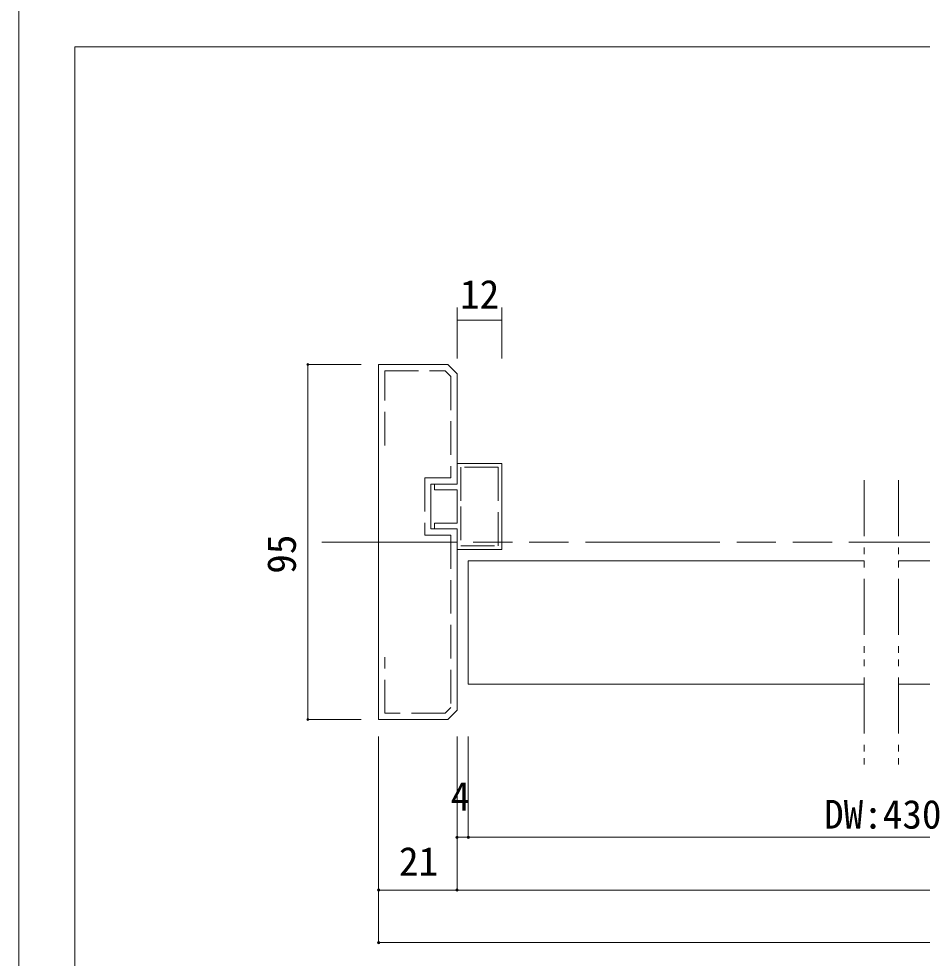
# Model space of a CAD drawing. Units: millimetres on the paper, enlarged 10 times, with parts at other scales. Extents: x -1985 to 2015, y -1370 to 1400.
# Drawn here: x -1985 to -1179, y -915 to -78 of the extents above; entities that cross this region are included whole.
import ezdxf
from ezdxf.enums import TextEntityAlignment as Align

# ---------------------------------------------------------------- set-up
doc = ezdxf.new("R2010")
doc.units = ezdxf.units.MM
doc.header["$LTSCALE"] = 10
doc.header["$PDMODE"] = 32
doc.header["$PDSIZE"] = 2
for name, pattern in [('CHAIN_DOUBLE_DASH', [23.5, 12, -1.5, 3.5, -1.5, 3.5, -1.5]), ('DASHED3', [4, 3, -1]), ('DOUBLE_CHAIN1', [8.8, 5, -1, 0.6, -0.6, 0.6, -1])]:
    doc.linetypes.add(name, pattern=pattern)
for name, color, linetype, lineweight in [('1-0_下線', 7, 'Continuous', 9), ('1-1_0', 7, 'Continuous', 18), ('2-0_18', 7, 'Continuous', 9)]:
    doc.layers.add(name, color=color, linetype=linetype, lineweight=lineweight)
doc.styles.add('ＭＳ ゴシック', font='')
doc.styles.get('ＭＳ ゴシック').set_extended_font_data('MS Gothic')

msp = doc.modelspace()

# ---------------------------------------------------------------- linework, layer by layer
at = {"layer": '1-0_下線'}
msp.add_lwpolyline([(395, -102.5), (-1935, -102.5), (395, -102.5)], dxfattribs=at)
msp.add_lwpolyline([(395, -102.5), (395, -1002.5), (-1935, -1002.5), (-1935, -102.5), (-1935, -1002.5), (395, -1002.5)], close=True, dxfattribs=at)
at = {"layer": '1-1_0', "lineweight": 9}
for p in [(395, -102.5), (395, -102.5), (-1935, -1002.5)]:
    msp.add_line(p, (-1935, -102.5), dxfattribs=at)
msp.add_lwpolyline([(-1985, -1370), (2015, -1370), (2015, 1400), (-1985, 1400)], close=True, dxfattribs=at)
at = {"layer": '2-0_18'}
for p, q in [((-1594.08, -380.37), (-1594.08, -334.9)), ((-1554.08, -334.9), (-1554.08, -380.37)), ((-1594.08, -346.22), (-1554.08, -346.22)), ((-1727.21, -385.83), (-1727.21, -702.5)), ((-1679.68, -385.83), (-1727.21, -385.83)), ((-1664.08, -385.83), (-1602.41, -385.83)), ((-1664.08, -702.5), (-1664.08, -385.83)), ((-1679.68, -702.5), (-1727.21, -702.5)), ((-1602.41, -702.5), (-1664.08, -702.5)), ((-1664.08, -901.45), (-1664.08, -717.58)), ((-1594.08, -854.6), (-1594.08, -717.5)), ((-1594.08, -827.58), (-1594.08, -717.58)), ((-1584.08, -807.5), (-1584.08, -717.5)), ((-1594.08, -807.5), (54.25, -807.5)), ((-1664.08, -854.6), (124.25, -854.6)), ((-1664.08, -901.45), (124.25, -901.45))]:
    msp.add_line(p, q, dxfattribs=at)
at = {"layer": '2-0_18', "linetype": 'DASHED3'}
for p, q in [((-1658.52, -391.39), (-1604.71, -391.39)), ((-1658.52, -458.06), (-1658.52, -391.39)), ((-1658.52, -696.94), (-1658.52, -646.94)), ((-1604.71, -696.94), (-1658.52, -696.94))]:
    msp.add_line(p, q, dxfattribs=at)
at = {"layer": '2-0_18', "linetype": 'DOUBLE_CHAIN1'}
for p, q in [((-1230.92, -488.97), (-1230.92, -742.7)), ((-1230.92, -488.97), (-1230.92, -742.7)), ((-1200.46, -488.97), (-1200.46, -742.7)), ((-1200.46, -488.97), (-1200.46, -742.7))]:
    msp.add_line(p, q, dxfattribs=at)
at = {"layer": '2-0_18', "linetype": 'CHAIN_DOUBLE_DASH'}
msp.add_line((-1714.61, -544.17), (328.14, -544.17), dxfattribs=at)
at = {"layer": '2-0_18', "lineweight": 18}
for p, q in [((-1584.04, -560.83), (-1230.92, -560.83)), ((-1200.46, -560.83), (-938.61, -560.83)), ((-1200.46, -670.83), (-928.61, -670.83))]:
    msp.add_line(p, q, dxfattribs=at)
at = {"layer": '2-0_18', "linetype": 'DASHED3'}
for points in [[(-1604.71, -391.39), (-1599.63, -396.47), (-1599.63, -486.94)], [(-1599.63, -486.94), (-1622.96, -486.94), (-1622.96, -538.06), (-1599.63, -538.06), (-1599.63, -691.87), (-1604.71, -696.94)]]:
    msp.add_lwpolyline(points, dxfattribs=at)
at = {"layer": '2-0_18'}
for points in [[(-1602.41, -385.83), (-1594.08, -394.17), (-1594.08, -492.5)], [(-1594.08, -492.5), (-1594.08, -474.17), (-1554.08, -474.17), (-1554.08, -550.83), (-1594.08, -550.83), (-1594.08, -532.5), (-1614.08, -532.5), (-1614.08, -527.5), (-1594.08, -527.5), (-1594.08, -497.5), (-1614.08, -497.5), (-1614.08, -492.5)], [(-1594.08, -492.5), (-1617.41, -492.5), (-1617.41, -532.5), (-1594.08, -532.5), (-1594.08, -694.17), (-1602.41, -702.5)], [(-1594.08, -492.5), (-1614.08, -492.5), (-1594.08, -492.5)]]:
    msp.add_lwpolyline(points, dxfattribs=at)
at = {"layer": '2-0_18', "linetype": 'DASHED3'}
msp.add_lwpolyline([(-1590.74, -547.5), (-1557.41, -547.5), (-1557.41, -477.5), (-1590.74, -477.5), (-1590.74, -512.5)], close=True, dxfattribs=at)
at = {"layer": '2-0_18', "lineweight": 18}
msp.add_lwpolyline([(-1584.04, -560.83), (-1584.04, -670.83), (-1230.92, -670.83)], dxfattribs=at)
at = {"layer": '2-0_18'}
for p in [(-1727.21, -385.83), (-1727.21, -385.83), (-1727.21, -702.5), (-1727.21, -702.5), (-1594.08, -807.5), (-1584.08, -807.5), (-1664.08, -854.6), (-1594.08, -854.6), (-1664.08, -901.45), (-1664.08, -901.45)]:
    msp.add_point(p, dxfattribs=at)

# ---------------------------------------------------------------- texts
at = {"layer": '2-0_18', "style": 'ＭＳ ゴシック'}
for s, p in [('12', (-1591.39, -343.73)), ('4', (-1599.83, -791.51)), ('DW:430', (-1266.69, -807.5)), ('21', (-1645.88, -849.5))]:
    msp.add_text(s, height=25.66, dxfattribs=at).set_placement(p, align=Align.BOTTOM_LEFT)
msp.add_text('95', height=25.66, rotation=90, dxfattribs=at).set_placement((-1730.14, -572.48), align=Align.BOTTOM_LEFT)

doc.saveas('drawing.dxf')
